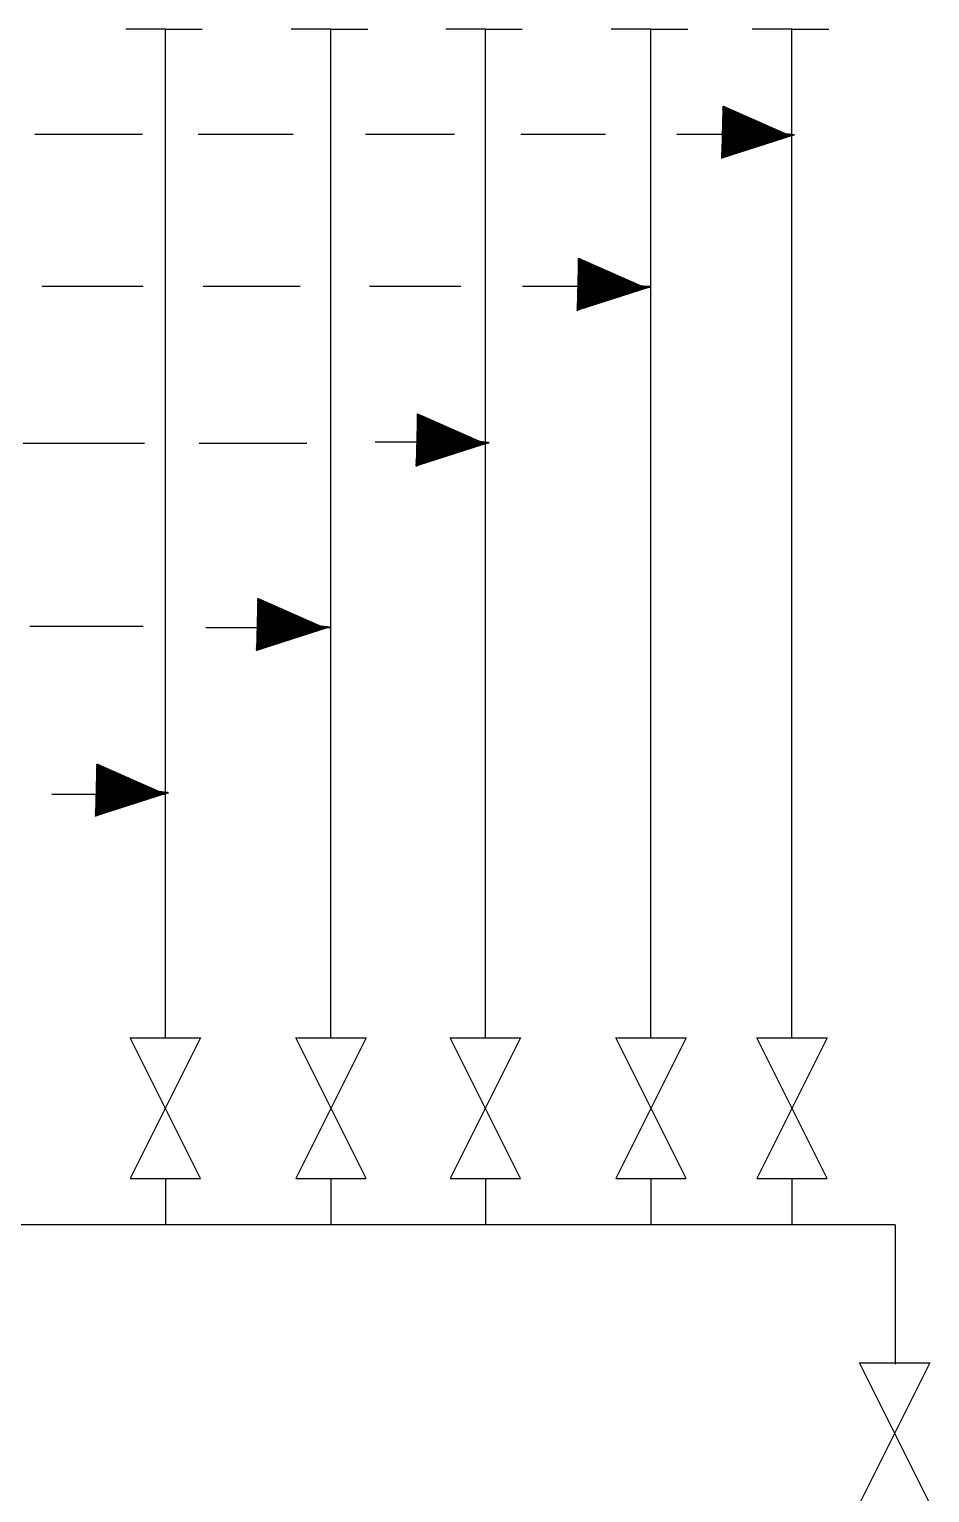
# Model space of a CAD drawing. Extents: x 270 to 589, y 86 to 206.
# Drawn here: x 322.642 to 324.721, y 109.029 to 112.41 of the extents above; entities that cross this region are included whole.
import ezdxf

# ---------------------------------------------------------------- set-up
doc = ezdxf.new("R2010")
doc.units = 0
doc.header["$MEASUREMENT"] = 0
doc.layers.get('0').update_dxf_attribs({"linetype": 'CONTINUOUS'})
pattern_1 = [(134.13365227, (339.92723298, 38.88705709), (-8.971467931e-05, -8.704180786e-05), [])]
pattern_2 = [(134.13365227, (341.03935828, 40.05534238), (-8.971467931e-05, -8.704180786e-05), [])]
pattern_3 = [(134.13365227, (340.29899166, 39.26955861), (-8.971467931e-05, -8.704180786e-05), [])]
pattern_4 = [(134.13365227, (340.66759997, 39.69582066), (-8.971467931e-05, -8.704180786e-05), [])]
pattern_5 = [(134.13365227, (341.37300843, 40.40685037), (-8.971467931e-05, -8.704180786e-05), [])]

msp = doc.modelspace()

# ---------------------------------------------------------------- hatches: boundary and pattern name
at = {"linetype": 'CONTINUOUS'}
h = msp.add_hatch(dxfattribs=at)
h.set_pattern_fill('ANSI31', color=5, scale=0.001, style=0)
h.set_pattern_definition(pattern_5)
edge = h.paths.add_edge_path()
edge.add_line((324.2996, 112.1673), (324.2871, 112.1772))
edge.add_line((324.2876, 112.16), (324.2996, 112.1673))
edge.add_line((324.4091, 112.1656), (324.3883, 112.1682))
edge.add_line((324.3882, 112.1615), (324.4091, 112.1656))
edge.add_line((324.2407, 112.1116), (324.273, 112.126))
edge.add_line((324.2491, 112.1241), (324.2407, 112.1116))
edge.add_arc((324.3486, 112.2695), 0.1114, 199.6278, 246.3782)
h.paths.add_polyline_path([(324.389, 112.1678), (324.288, 112.1761), (324.2736, 112.1872), (324.3501, 112.1772)], flags=24)
h.paths.add_polyline_path([(324.3888, 112.1612), (324.2874, 112.16), (324.2723, 112.1499), (324.3493, 112.1545)], flags=25)
h.paths.add_polyline_path([(324.3125, 112.1912), (324.2612, 112.2004), (324.2511, 112.2156), (324.2769, 112.2096)], flags=25)
h.paths.add_polyline_path([(324.3108, 112.1431), (324.259, 112.1375), (324.2479, 112.1232), (324.274, 112.1273)], flags=25)
h.paths.add_polyline_path([(324.3493, 112.1545), (324.2723, 112.1499), (324.259, 112.1375), (324.3108, 112.1431)], flags=25)
h.paths.add_polyline_path([(324.3501, 112.1772), (324.2736, 112.1872), (324.2612, 112.2004), (324.3125, 112.1912)], flags=25)
h.paths.add_polyline_path([(324.2769, 112.2096), (324.2511, 112.2156), (324.2437, 112.2321)], flags=25)
h = msp.add_hatch(dxfattribs=at)
h.set_pattern_fill('ANSI31', color=5, scale=0.001, style=0)
h.set_pattern_definition(pattern_5)
edge = h.paths.add_edge_path()
edge.add_line((324.2876, 112.16), (324.2996, 112.1673))
edge.add_line((324.3882, 112.1615), (324.4091, 112.1656))
edge.add_line((324.2996, 112.1673), (324.2871, 112.1772))
edge.add_arc((324.3486, 112.2695), 0.1114, 199.6278, 246.3782)
edge.add_line((324.2407, 112.1116), (324.273, 112.126))
h.paths.add_polyline_path([(324.389, 112.1678), (324.288, 112.1761), (324.2736, 112.1872), (324.3501, 112.1772)], flags=25)
h.paths.add_polyline_path([(324.3888, 112.1612), (324.2874, 112.16), (324.2723, 112.1499), (324.3493, 112.1545)], flags=25)
h.paths.add_polyline_path([(324.3108, 112.1431), (324.259, 112.1375), (324.2479, 112.1232), (324.274, 112.1273)], flags=25)
h = msp.add_hatch(dxfattribs=at)
h.set_pattern_fill('ANSI31', color=5, scale=0.001, style=0)
h.set_pattern_definition(pattern_5)
edge = h.paths.add_edge_path()
edge.add_line((324.4091, 112.1656), (324.3883, 112.1682))
edge.add_arc((324.3486, 112.2695), 0.1114, 199.6278, 246.3782)
edge.add_line((324.2407, 112.1116), (324.273, 112.126))
edge.add_line((324.2996, 112.1673), (324.2871, 112.1772))
edge.add_line((324.2491, 112.1241), (324.2407, 112.1116))
edge.add_line((324.2876, 112.16), (324.2996, 112.1673))
edge.add_line((324.3882, 112.1615), (324.4091, 112.1656))
h = msp.add_hatch(dxfattribs=at)
h.set_pattern_fill('ANSI31', color=5, scale=0.001, style=0)
h.set_pattern_definition(pattern_2)
edge = h.paths.add_edge_path()
edge.add_line((323.966, 111.8158), (323.9535, 111.8257))
edge.add_line((323.954, 111.8085), (323.966, 111.8158))
edge.add_line((324.0754, 111.8141), (324.0546, 111.8167))
edge.add_line((324.0545, 111.81), (324.0754, 111.8141))
edge.add_line((323.9071, 111.7601), (323.9393, 111.7745))
edge.add_line((323.9154, 111.7726), (323.9071, 111.7601))
edge.add_arc((324.0149, 111.918), 0.1114, 199.6278, 246.3782)
h.paths.add_polyline_path([(324.0554, 111.8163), (323.9543, 111.8246), (323.9399, 111.8357), (324.0164, 111.8257)], flags=24)
h.paths.add_polyline_path([(324.0552, 111.8097), (323.9537, 111.8085), (323.9386, 111.7984), (324.0156, 111.803)], flags=25)
h.paths.add_polyline_path([(323.9788, 111.8397), (323.9275, 111.8489), (323.9175, 111.864), (323.9432, 111.8581)], flags=25)
h.paths.add_polyline_path([(323.9772, 111.7916), (323.9254, 111.786), (323.9143, 111.7717), (323.9403, 111.7758)], flags=25)
h.paths.add_polyline_path([(324.0156, 111.803), (323.9386, 111.7984), (323.9254, 111.786), (323.9772, 111.7916)], flags=25)
h.paths.add_polyline_path([(324.0164, 111.8257), (323.9399, 111.8357), (323.9275, 111.8489), (323.9788, 111.8397)], flags=25)
h.paths.add_polyline_path([(323.9432, 111.8581), (323.9175, 111.864), (323.91, 111.8806)], flags=25)
h = msp.add_hatch(dxfattribs=at)
h.set_pattern_fill('ANSI31', color=5, scale=0.001, style=0)
h.set_pattern_definition(pattern_2)
edge = h.paths.add_edge_path()
edge.add_line((323.954, 111.8085), (323.966, 111.8158))
edge.add_line((324.0545, 111.81), (324.0754, 111.8141))
edge.add_line((323.966, 111.8158), (323.9535, 111.8257))
edge.add_arc((324.0149, 111.918), 0.1114, 199.6278, 246.3782)
edge.add_line((323.9071, 111.7601), (323.9393, 111.7745))
h.paths.add_polyline_path([(324.0554, 111.8163), (323.9543, 111.8246), (323.9399, 111.8357), (324.0164, 111.8257)], flags=25)
h.paths.add_polyline_path([(324.0552, 111.8097), (323.9537, 111.8085), (323.9386, 111.7984), (324.0156, 111.803)], flags=25)
h.paths.add_polyline_path([(323.9772, 111.7916), (323.9254, 111.786), (323.9143, 111.7717), (323.9403, 111.7758)], flags=25)
h = msp.add_hatch(dxfattribs=at)
h.set_pattern_fill('ANSI31', color=5, scale=0.001, style=0)
h.set_pattern_definition(pattern_2)
edge = h.paths.add_edge_path()
edge.add_line((324.0754, 111.8141), (324.0546, 111.8167))
edge.add_arc((324.0149, 111.918), 0.1114, 199.6278, 246.3782)
edge.add_line((323.9071, 111.7601), (323.9393, 111.7745))
edge.add_line((323.966, 111.8158), (323.9535, 111.8257))
edge.add_line((323.9154, 111.7726), (323.9071, 111.7601))
edge.add_line((323.954, 111.8085), (323.966, 111.8158))
edge.add_line((324.0545, 111.81), (324.0754, 111.8141))
h = msp.add_hatch(dxfattribs=at)
h.set_pattern_fill('ANSI31', color=5, scale=0.001, style=0)
h.set_pattern_definition(pattern_4)
edge = h.paths.add_edge_path()
edge.add_line((323.5942, 111.4563), (323.5817, 111.4662))
edge.add_line((323.5822, 111.449), (323.5942, 111.4563))
edge.add_line((323.7037, 111.4546), (323.6828, 111.4572))
edge.add_line((323.6827, 111.4505), (323.7037, 111.4546))
edge.add_line((323.5353, 111.4005), (323.5675, 111.4149))
edge.add_line((323.5437, 111.4131), (323.5353, 111.4005))
edge.add_arc((323.6432, 111.5585), 0.1114, 199.6278, 246.3782)
h.paths.add_polyline_path([(323.6836, 111.4568), (323.5825, 111.465), (323.5682, 111.4761), (323.6447, 111.4662)], flags=24)
h.paths.add_polyline_path([(323.6834, 111.4501), (323.582, 111.449), (323.5669, 111.4389), (323.6439, 111.4435)], flags=25)
h.paths.add_polyline_path([(323.6071, 111.4802), (323.5558, 111.4894), (323.5457, 111.5045), (323.5714, 111.4986)], flags=25)
h.paths.add_polyline_path([(323.6054, 111.4321), (323.5536, 111.4265), (323.5425, 111.4121), (323.5686, 111.4163)], flags=25)
h.paths.add_polyline_path([(323.6439, 111.4435), (323.5669, 111.4389), (323.5536, 111.4265), (323.6054, 111.4321)], flags=25)
h.paths.add_polyline_path([(323.6447, 111.4662), (323.5682, 111.4761), (323.5558, 111.4894), (323.6071, 111.4802)], flags=25)
h.paths.add_polyline_path([(323.5714, 111.4986), (323.5457, 111.5045), (323.5383, 111.5211)], flags=25)
h = msp.add_hatch(dxfattribs=at)
h.set_pattern_fill('ANSI31', color=5, scale=0.001, style=0)
h.set_pattern_definition(pattern_4)
edge = h.paths.add_edge_path()
edge.add_line((323.5822, 111.449), (323.5942, 111.4563))
edge.add_line((323.6827, 111.4505), (323.7037, 111.4546))
edge.add_line((323.5942, 111.4563), (323.5817, 111.4662))
edge.add_arc((323.6432, 111.5585), 0.1114, 199.6278, 246.3782)
edge.add_line((323.5353, 111.4005), (323.5675, 111.4149))
h.paths.add_polyline_path([(323.6836, 111.4568), (323.5825, 111.465), (323.5682, 111.4761), (323.6447, 111.4662)], flags=25)
h.paths.add_polyline_path([(323.6834, 111.4501), (323.582, 111.449), (323.5669, 111.4389), (323.6439, 111.4435)], flags=25)
h.paths.add_polyline_path([(323.6054, 111.4321), (323.5536, 111.4265), (323.5425, 111.4121), (323.5686, 111.4163)], flags=25)
h = msp.add_hatch(dxfattribs=at)
h.set_pattern_fill('ANSI31', color=5, scale=0.001, style=0)
h.set_pattern_definition(pattern_4)
edge = h.paths.add_edge_path()
edge.add_line((323.7037, 111.4546), (323.6828, 111.4572))
edge.add_arc((323.6432, 111.5585), 0.1114, 199.6278, 246.3782)
edge.add_line((323.5353, 111.4005), (323.5675, 111.4149))
edge.add_line((323.5942, 111.4563), (323.5817, 111.4662))
edge.add_line((323.5437, 111.4131), (323.5353, 111.4005))
edge.add_line((323.5822, 111.449), (323.5942, 111.4563))
edge.add_line((323.6827, 111.4505), (323.7037, 111.4546))
h = msp.add_hatch(dxfattribs=at)
h.set_pattern_fill('ANSI31', color=5, scale=0.001, style=0)
h.set_pattern_definition(pattern_3)
edge = h.paths.add_edge_path()
edge.add_line((323.2256, 111.03), (323.2131, 111.0399))
edge.add_line((323.2136, 111.0227), (323.2256, 111.03))
edge.add_line((323.335, 111.0284), (323.3142, 111.0309))
edge.add_line((323.3141, 111.0242), (323.335, 111.0284))
edge.add_line((323.1667, 110.9743), (323.1989, 110.9887))
edge.add_line((323.1751, 110.9868), (323.1667, 110.9743))
edge.add_arc((323.2746, 111.1322), 0.1114, 199.6278, 246.3782)
h.paths.add_polyline_path([(323.315, 111.0305), (323.2139, 111.0388), (323.1996, 111.0499), (323.2761, 111.0399)], flags=24)
h.paths.add_polyline_path([(323.3148, 111.0239), (323.2134, 111.0227), (323.1983, 111.0126), (323.2753, 111.0172)], flags=25)
h.paths.add_polyline_path([(323.2385, 111.0539), (323.1872, 111.0631), (323.1771, 111.0783), (323.2028, 111.0723)], flags=25)
h.paths.add_polyline_path([(323.2368, 111.0059), (323.185, 111.0003), (323.1739, 110.9859), (323.2, 110.99)], flags=25)
h.paths.add_polyline_path([(323.2753, 111.0172), (323.1983, 111.0126), (323.185, 111.0003), (323.2368, 111.0059)], flags=25)
h.paths.add_polyline_path([(323.2761, 111.0399), (323.1996, 111.0499), (323.1872, 111.0631), (323.2385, 111.0539)], flags=25)
h.paths.add_polyline_path([(323.2028, 111.0723), (323.1771, 111.0783), (323.1696, 111.0948)], flags=25)
h = msp.add_hatch(dxfattribs=at)
h.set_pattern_fill('ANSI31', color=5, scale=0.001, style=0)
h.set_pattern_definition(pattern_3)
edge = h.paths.add_edge_path()
edge.add_line((323.2136, 111.0227), (323.2256, 111.03))
edge.add_line((323.3141, 111.0242), (323.335, 111.0284))
edge.add_line((323.2256, 111.03), (323.2131, 111.0399))
edge.add_arc((323.2746, 111.1322), 0.1114, 199.6278, 246.3782)
edge.add_line((323.1667, 110.9743), (323.1989, 110.9887))
h.paths.add_polyline_path([(323.315, 111.0305), (323.2139, 111.0388), (323.1996, 111.0499), (323.2761, 111.0399)], flags=25)
h.paths.add_polyline_path([(323.3148, 111.0239), (323.2134, 111.0227), (323.1983, 111.0126), (323.2753, 111.0172)], flags=25)
h.paths.add_polyline_path([(323.2368, 111.0059), (323.185, 111.0003), (323.1739, 110.9859), (323.2, 110.99)], flags=25)
h = msp.add_hatch(dxfattribs=at)
h.set_pattern_fill('ANSI31', color=5, scale=0.001, style=0)
h.set_pattern_definition(pattern_3)
edge = h.paths.add_edge_path()
edge.add_line((323.335, 111.0284), (323.3142, 111.0309))
edge.add_arc((323.2746, 111.1322), 0.1114, 199.6278, 246.3782)
edge.add_line((323.1667, 110.9743), (323.1989, 110.9887))
edge.add_line((323.2256, 111.03), (323.2131, 111.0399))
edge.add_line((323.1751, 110.9868), (323.1667, 110.9743))
edge.add_line((323.2136, 111.0227), (323.2256, 111.03))
edge.add_line((323.3141, 111.0242), (323.335, 111.0284))
h = msp.add_hatch(dxfattribs=at)
h.set_pattern_fill('ANSI31', color=5, scale=0.001, style=0)
h.set_pattern_definition(pattern_1)
edge = h.paths.add_edge_path()
edge.add_line((322.9633, 110.6459), (322.9425, 110.6484))
edge.add_arc((322.9028, 110.7497), 0.1114, 199.6278, 246.3782)
edge.add_line((322.7949, 110.5918), (322.8272, 110.6062))
edge.add_line((322.8539, 110.6475), (322.8414, 110.6574))
edge.add_line((322.8033, 110.6043), (322.7949, 110.5918))
edge.add_line((322.8418, 110.6402), (322.8539, 110.6475))
edge.add_line((322.9424, 110.6417), (322.9633, 110.6459))
h = msp.add_hatch(dxfattribs=at)
h.set_pattern_fill('ANSI31', color=5, scale=0.001, style=0)
h.set_pattern_definition(pattern_1)
edge = h.paths.add_edge_path()
edge.add_line((322.8418, 110.6402), (322.8539, 110.6475))
edge.add_line((322.9424, 110.6417), (322.9633, 110.6459))
edge.add_line((322.8539, 110.6475), (322.8414, 110.6574))
edge.add_arc((322.9028, 110.7497), 0.1114, 199.6278, 246.3782)
edge.add_line((322.7949, 110.5918), (322.8272, 110.6062))
h.paths.add_polyline_path([(322.9433, 110.648), (322.8422, 110.6563), (322.8278, 110.6674), (322.9043, 110.6574)], flags=25)
h.paths.add_polyline_path([(322.943, 110.6414), (322.8416, 110.6402), (322.8265, 110.6301), (322.9035, 110.6347)], flags=25)
h.paths.add_polyline_path([(322.865, 110.6234), (322.8132, 110.6177), (322.8021, 110.6034), (322.8282, 110.6075)], flags=25)
h = msp.add_hatch(dxfattribs=at)
h.set_pattern_fill('ANSI31', color=5, scale=0.001, style=0)
h.set_pattern_definition(pattern_1)
edge = h.paths.add_edge_path()
edge.add_line((322.8539, 110.6475), (322.8414, 110.6574))
edge.add_line((322.8418, 110.6402), (322.8539, 110.6475))
edge.add_line((322.9633, 110.6459), (322.9425, 110.6484))
edge.add_line((322.9424, 110.6417), (322.9633, 110.6459))
edge.add_line((322.7949, 110.5918), (322.8272, 110.6062))
edge.add_line((322.8033, 110.6043), (322.7949, 110.5918))
edge.add_arc((322.9028, 110.7497), 0.1114, 199.6278, 246.3782)
h.paths.add_polyline_path([(322.9433, 110.648), (322.8422, 110.6563), (322.8278, 110.6674), (322.9043, 110.6574)], flags=24)
h.paths.add_polyline_path([(322.943, 110.6414), (322.8416, 110.6402), (322.8265, 110.6301), (322.9035, 110.6347)], flags=25)
h.paths.add_polyline_path([(322.8667, 110.6714), (322.8154, 110.6806), (322.8054, 110.6958), (322.8311, 110.6898)], flags=25)
h.paths.add_polyline_path([(322.865, 110.6234), (322.8132, 110.6177), (322.8021, 110.6034), (322.8282, 110.6075)], flags=25)
h.paths.add_polyline_path([(322.9035, 110.6347), (322.8265, 110.6301), (322.8132, 110.6177), (322.865, 110.6234)], flags=25)
h.paths.add_polyline_path([(322.9043, 110.6574), (322.8278, 110.6674), (322.8154, 110.6806), (322.8667, 110.6714)], flags=25)
h.paths.add_polyline_path([(322.8311, 110.6898), (322.8054, 110.6958), (322.7979, 110.7123)], flags=25)

# ---------------------------------------------------------------- linework, layer by layer
at = {"color": 5, "linetype": 'CONTINUOUS'}
for p, q in [((322.9565, 112.4096), (322.8648, 112.4096)), ((322.9565, 110.0796), (322.9565, 112.4096)), ((322.9565, 112.4096), (323.0415, 112.4096)), ((323.3385, 112.4096), (323.2468, 112.4096)), ((323.3385, 110.0796), (323.3385, 112.4096)), ((323.3385, 112.4096), (323.4235, 112.4096)), ((323.6954, 112.4096), (323.6037, 112.4096)), ((323.6954, 110.0796), (323.6954, 112.4096)), ((323.6954, 112.4096), (323.7804, 112.4096)), ((324.0774, 112.4096), (323.9857, 112.4096)), ((324.0774, 110.0796), (324.0774, 112.4096)), ((324.0774, 112.4096), (324.1624, 112.4096)), ((324.403, 112.4096), (324.3113, 112.4096)), ((324.403, 110.0796), (324.403, 112.4096)), ((324.403, 112.4096), (324.488, 112.4096)), ((324.2996, 112.1673), (324.2871, 112.1772)), ((322.6551, 112.1675), (322.846, 112.1675)), ((322.846, 112.1675), (322.9034, 112.1675)), ((323.0323, 112.1675), (323.2511, 112.1675)), ((323.4187, 112.1675), (323.6236, 112.1675)), ((323.7772, 112.1675), (323.9728, 112.1675)), ((324.137, 112.1676), (324.403, 112.1676)), ((324.2876, 112.16), (324.2996, 112.1673)), ((324.3882, 112.1615), (324.4091, 112.1656)), ((324.4091, 112.1656), (324.3883, 112.1682)), ((324.2407, 112.1116), (324.273, 112.126)), ((324.2491, 112.1241), (324.2407, 112.1116)), ((322.6717, 111.816), (322.9049, 111.816)), ((323.0435, 111.816), (323.2672, 111.816)), ((323.4279, 111.816), (323.6389, 111.816)), ((323.7807, 111.816), (324.0774, 111.816)), ((323.966, 111.8158), (323.9535, 111.8257)), ((323.954, 111.8085), (323.966, 111.8158)), ((324.0545, 111.81), (324.0754, 111.8141)), ((324.0754, 111.8141), (324.0546, 111.8167)), ((323.9071, 111.7601), (323.9393, 111.7745)), ((323.9154, 111.7726), (323.9071, 111.7601)), ((323.5942, 111.4563), (323.5817, 111.4662)), ((322.6276, 111.4533), (322.908, 111.4533)), ((323.034, 111.4533), (323.2829, 111.4533)), ((323.4405, 111.4565), (323.6954, 111.4565)), ((323.5822, 111.449), (323.5942, 111.4563)), ((323.6827, 111.4505), (323.7037, 111.4546)), ((323.7037, 111.4546), (323.6828, 111.4572)), ((323.5353, 111.4005), (323.5675, 111.4149)), ((323.5437, 111.4131), (323.5353, 111.4005)), ((322.6434, 111.0308), (322.9049, 111.0308)), ((323.0498, 111.0277), (323.2892, 111.0277)), ((323.2256, 111.03), (323.2131, 111.0399)), ((323.2136, 111.0227), (323.2256, 111.03)), ((323.2483, 111.0277), (323.3385, 111.0277)), ((323.3141, 111.0242), (323.335, 111.0284)), ((323.335, 111.0284), (323.3142, 111.0309)), ((323.1667, 110.9743), (323.1989, 110.9887)), ((323.1751, 110.9868), (323.1667, 110.9743)), ((322.8539, 110.6475), (322.8414, 110.6574)), ((322.6938, 110.6424), (322.9565, 110.6424)), ((322.8418, 110.6402), (322.8539, 110.6475)), ((322.9424, 110.6417), (322.9633, 110.6459)), ((322.9633, 110.6459), (322.9425, 110.6484)), ((322.7949, 110.5918), (322.8272, 110.6062)), ((322.8033, 110.6043), (322.7949, 110.5918)), ((322.9565, 109.7546), (322.9565, 109.6985)), ((323.3385, 109.7546), (323.3385, 109.6985)), ((323.6954, 109.7546), (323.6954, 109.6985)), ((324.0774, 109.7546), (324.0774, 109.6985)), ((324.403, 109.7546), (324.403, 109.6985)), ((322.9565, 109.6985), (322.9565, 109.6477)), ((323.3385, 109.6985), (323.3385, 109.6477)), ((323.6954, 109.6985), (323.6954, 109.6477)), ((324.0774, 109.6985), (324.0774, 109.6477)), ((324.403, 109.6985), (324.403, 109.6477)), ((323.1465, 109.6478), (322.2932, 109.6482)), ((324.6414, 109.6478), (323.1465, 109.6478)), ((324.6414, 109.6478), (324.6412, 109.3261))]:
    msp.add_line(p, q, dxfattribs=at)
at = {"color": 2}
for points in [[(323.0377, 109.7546), (322.8752, 110.0796), (323.0377, 110.0796), (322.8752, 109.7546)], [(323.4197, 109.7546), (323.2572, 110.0796), (323.4197, 110.0796), (323.2572, 109.7546)], [(323.7766, 109.7546), (323.6141, 110.0796), (323.7766, 110.0796), (323.6141, 109.7546)], [(324.1586, 109.7546), (323.9961, 110.0796), (324.1586, 110.0796), (323.9961, 109.7546)], [(324.4842, 109.7546), (324.3217, 110.0796), (324.4842, 110.0796), (324.3217, 109.7546)], [(324.7212, 109.0038), (324.5587, 109.3288), (324.7212, 109.3288), (324.5587, 109.0038)]]:
    msp.add_lwpolyline(points, close=True, dxfattribs=at)
at = {"color": 5}
for centre in [(324.3486, 112.2695), (324.0149, 111.918), (323.6432, 111.5585), (323.2746, 111.1322), (322.9028, 110.7497)]:
    msp.add_arc(centre, 0.1114, 199.6278, 246.3782, dxfattribs=at)
for points in [[(324.2769, 112.2096), (324.2511, 112.2156), (324.2437, 112.2321)], [(324.3125, 112.1912), (324.2612, 112.2004), (324.2769, 112.2096), (324.2511, 112.2156)], [(324.3501, 112.1772), (324.2736, 112.1872), (324.3125, 112.1912), (324.2612, 112.2004)], [(324.389, 112.1678), (324.288, 112.1761), (324.3501, 112.1772), (324.2736, 112.1872)], [(324.3108, 112.1431), (324.259, 112.1375), (324.274, 112.1273), (324.2479, 112.1232)], [(324.3493, 112.1545), (324.2723, 112.1499), (324.3108, 112.1431), (324.259, 112.1375)], [(324.3888, 112.1612), (324.2874, 112.16), (324.3493, 112.1545), (324.2723, 112.1499)], [(323.9432, 111.8581), (323.9175, 111.864), (323.91, 111.8806)], [(323.9788, 111.8397), (323.9275, 111.8489), (323.9432, 111.8581), (323.9175, 111.864)], [(324.0164, 111.8257), (323.9399, 111.8357), (323.9788, 111.8397), (323.9275, 111.8489)], [(324.0156, 111.803), (323.9386, 111.7984), (323.9772, 111.7916), (323.9254, 111.786)], [(324.0552, 111.8097), (323.9537, 111.8085), (324.0156, 111.803), (323.9386, 111.7984)], [(324.0554, 111.8163), (323.9543, 111.8246), (324.0164, 111.8257), (323.9399, 111.8357)], [(323.9772, 111.7916), (323.9254, 111.786), (323.9403, 111.7758), (323.9143, 111.7717)], [(323.5714, 111.4986), (323.5457, 111.5045), (323.5383, 111.5211)], [(323.6071, 111.4802), (323.5558, 111.4894), (323.5714, 111.4986), (323.5457, 111.5045)], [(323.6447, 111.4662), (323.5682, 111.4761), (323.6071, 111.4802), (323.5558, 111.4894)], [(323.6836, 111.4568), (323.5825, 111.465), (323.6447, 111.4662), (323.5682, 111.4761)], [(323.6054, 111.4321), (323.5536, 111.4265), (323.5686, 111.4163), (323.5425, 111.4121)], [(323.6439, 111.4435), (323.5669, 111.4389), (323.6054, 111.4321), (323.5536, 111.4265)], [(323.6834, 111.4501), (323.582, 111.449), (323.6439, 111.4435), (323.5669, 111.4389)], [(323.2028, 111.0723), (323.1771, 111.0783), (323.1696, 111.0948)], [(323.2385, 111.0539), (323.1872, 111.0631), (323.2028, 111.0723), (323.1771, 111.0783)], [(323.2761, 111.0399), (323.1996, 111.0499), (323.2385, 111.0539), (323.1872, 111.0631)], [(323.315, 111.0305), (323.2139, 111.0388), (323.2761, 111.0399), (323.1996, 111.0499)], [(323.2368, 111.0059), (323.185, 111.0003), (323.2, 110.99), (323.1739, 110.9859)], [(323.2753, 111.0172), (323.1983, 111.0126), (323.2368, 111.0059), (323.185, 111.0003)], [(323.3148, 111.0239), (323.2134, 111.0227), (323.2753, 111.0172), (323.1983, 111.0126)], [(322.8311, 110.6898), (322.8054, 110.6958), (322.7979, 110.7123)], [(322.8667, 110.6714), (322.8154, 110.6806), (322.8311, 110.6898), (322.8054, 110.6958)], [(322.9043, 110.6574), (322.8278, 110.6674), (322.8667, 110.6714), (322.8154, 110.6806)], [(322.9433, 110.648), (322.8422, 110.6563), (322.9043, 110.6574), (322.8278, 110.6674)], [(322.865, 110.6234), (322.8132, 110.6177), (322.8282, 110.6075), (322.8021, 110.6034)], [(322.9035, 110.6347), (322.8265, 110.6301), (322.865, 110.6234), (322.8132, 110.6177)], [(322.943, 110.6414), (322.8416, 110.6402), (322.9035, 110.6347), (322.8265, 110.6301)]]:
    msp.add_solid(points, dxfattribs=at)

doc.saveas('drawing.dxf')
